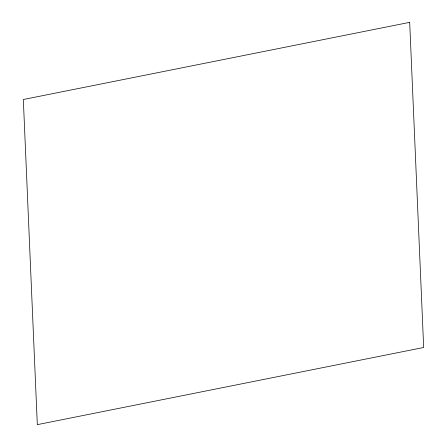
<?xml version="1.0" encoding="UTF-8"?>
<svg xmlns="http://www.w3.org/2000/svg" width="447" height="447" viewBox="0 0 447 447"><rect width="100%" height="100%" fill="white"/><g stroke="black" fill="none" stroke-linecap="round" stroke-linejoin="round"><path stroke-width="0.67" d="M409.687 22.35L23.328 99.508L37.313 424.65L423.672 347.492L409.687 22.35"/></g></svg>
